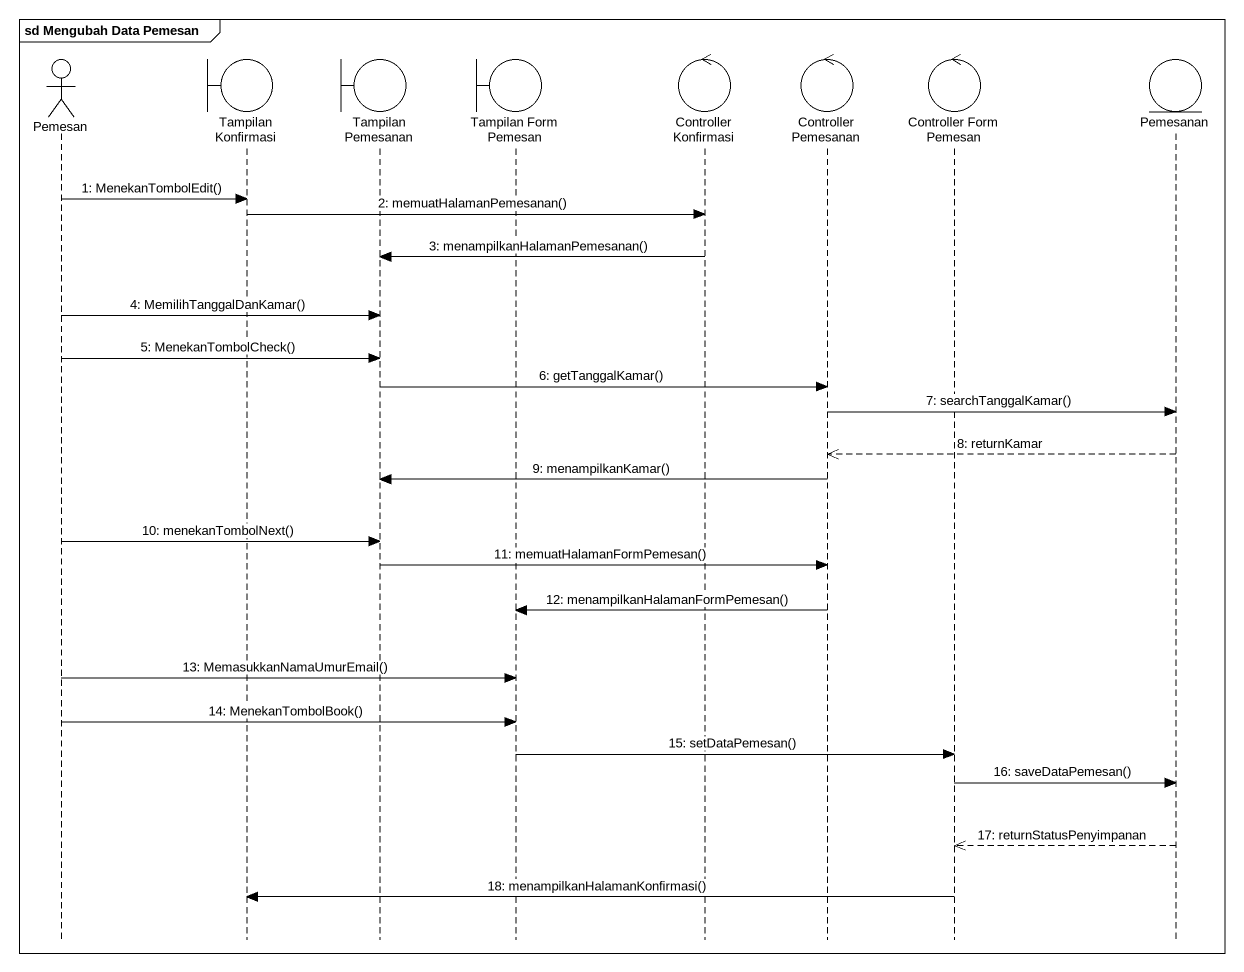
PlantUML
@startuml
mainframe sd Mengubah Data Pemesan
hide footbox
actor Pemesan #FFFFFF
boundary "Tampilan Konfirmasi" as Tampilan_Konfirmasi #FFFFFF
boundary "Tampilan Pemesanan" as Tampilan_Pemesanan #FFFFFF
boundary "Tampilan Form Pemesan" as Tampilan_Form_Pemesan #FFFFFF
control "Controller Konfirmasi" as Controller_Konfirmasi #FFFFFF
control "Controller Pemesanan" as Controller_Pemesanan #FFFFFF
control "Controller Form Pemesan" as Controller_Form_Pemesan #FFFFFF
entity Pemesanan #FFFFFF

Pemesan -> Tampilan_Konfirmasi : 1: MenekanTombolEdit()
Tampilan_Konfirmasi -> Controller_Konfirmasi : 2: memuatHalamanPemesanan()
Controller_Konfirmasi -> Tampilan_Pemesanan : 3: menampilkanHalamanPemesanan()
Pemesan -> Tampilan_Pemesanan : 4: MemilihTanggalDanKamar()
Pemesan -> Tampilan_Pemesanan : 5: MenekanTombolCheck()
Tampilan_Pemesanan -> Controller_Pemesanan : 6: getTanggalKamar()
Controller_Pemesanan -> Pemesanan : 7: searchTanggalKamar()
Pemesanan -->> Controller_Pemesanan : 8: returnKamar
Controller_Pemesanan -> Tampilan_Pemesanan : 9: menampilkanKamar()
Pemesan -> Tampilan_Pemesanan : 10: menekanTombolNext()
Tampilan_Pemesanan -> Controller_Pemesanan : 11: memuatHalamanFormPemesan()
Controller_Pemesanan -> Tampilan_Form_Pemesan : 12: menampilkanHalamanFormPemesan()
Pemesan -> Tampilan_Form_Pemesan : 13: MemasukkanNamaUmurEmail()
Pemesan -> Tampilan_Form_Pemesan : 14: MenekanTombolBook()
Tampilan_Form_Pemesan -> Controller_Form_Pemesan : 15: setDataPemesan()
Controller_Form_Pemesan -> Pemesanan : 16: saveDataPemesan()
Pemesanan -->> Controller_Form_Pemesan : 17: returnStatusPenyimpanan
Controller_Form_Pemesan -> Tampilan_Konfirmasi : 18: menampilkanHalamanKonfirmasi()
@enduml
